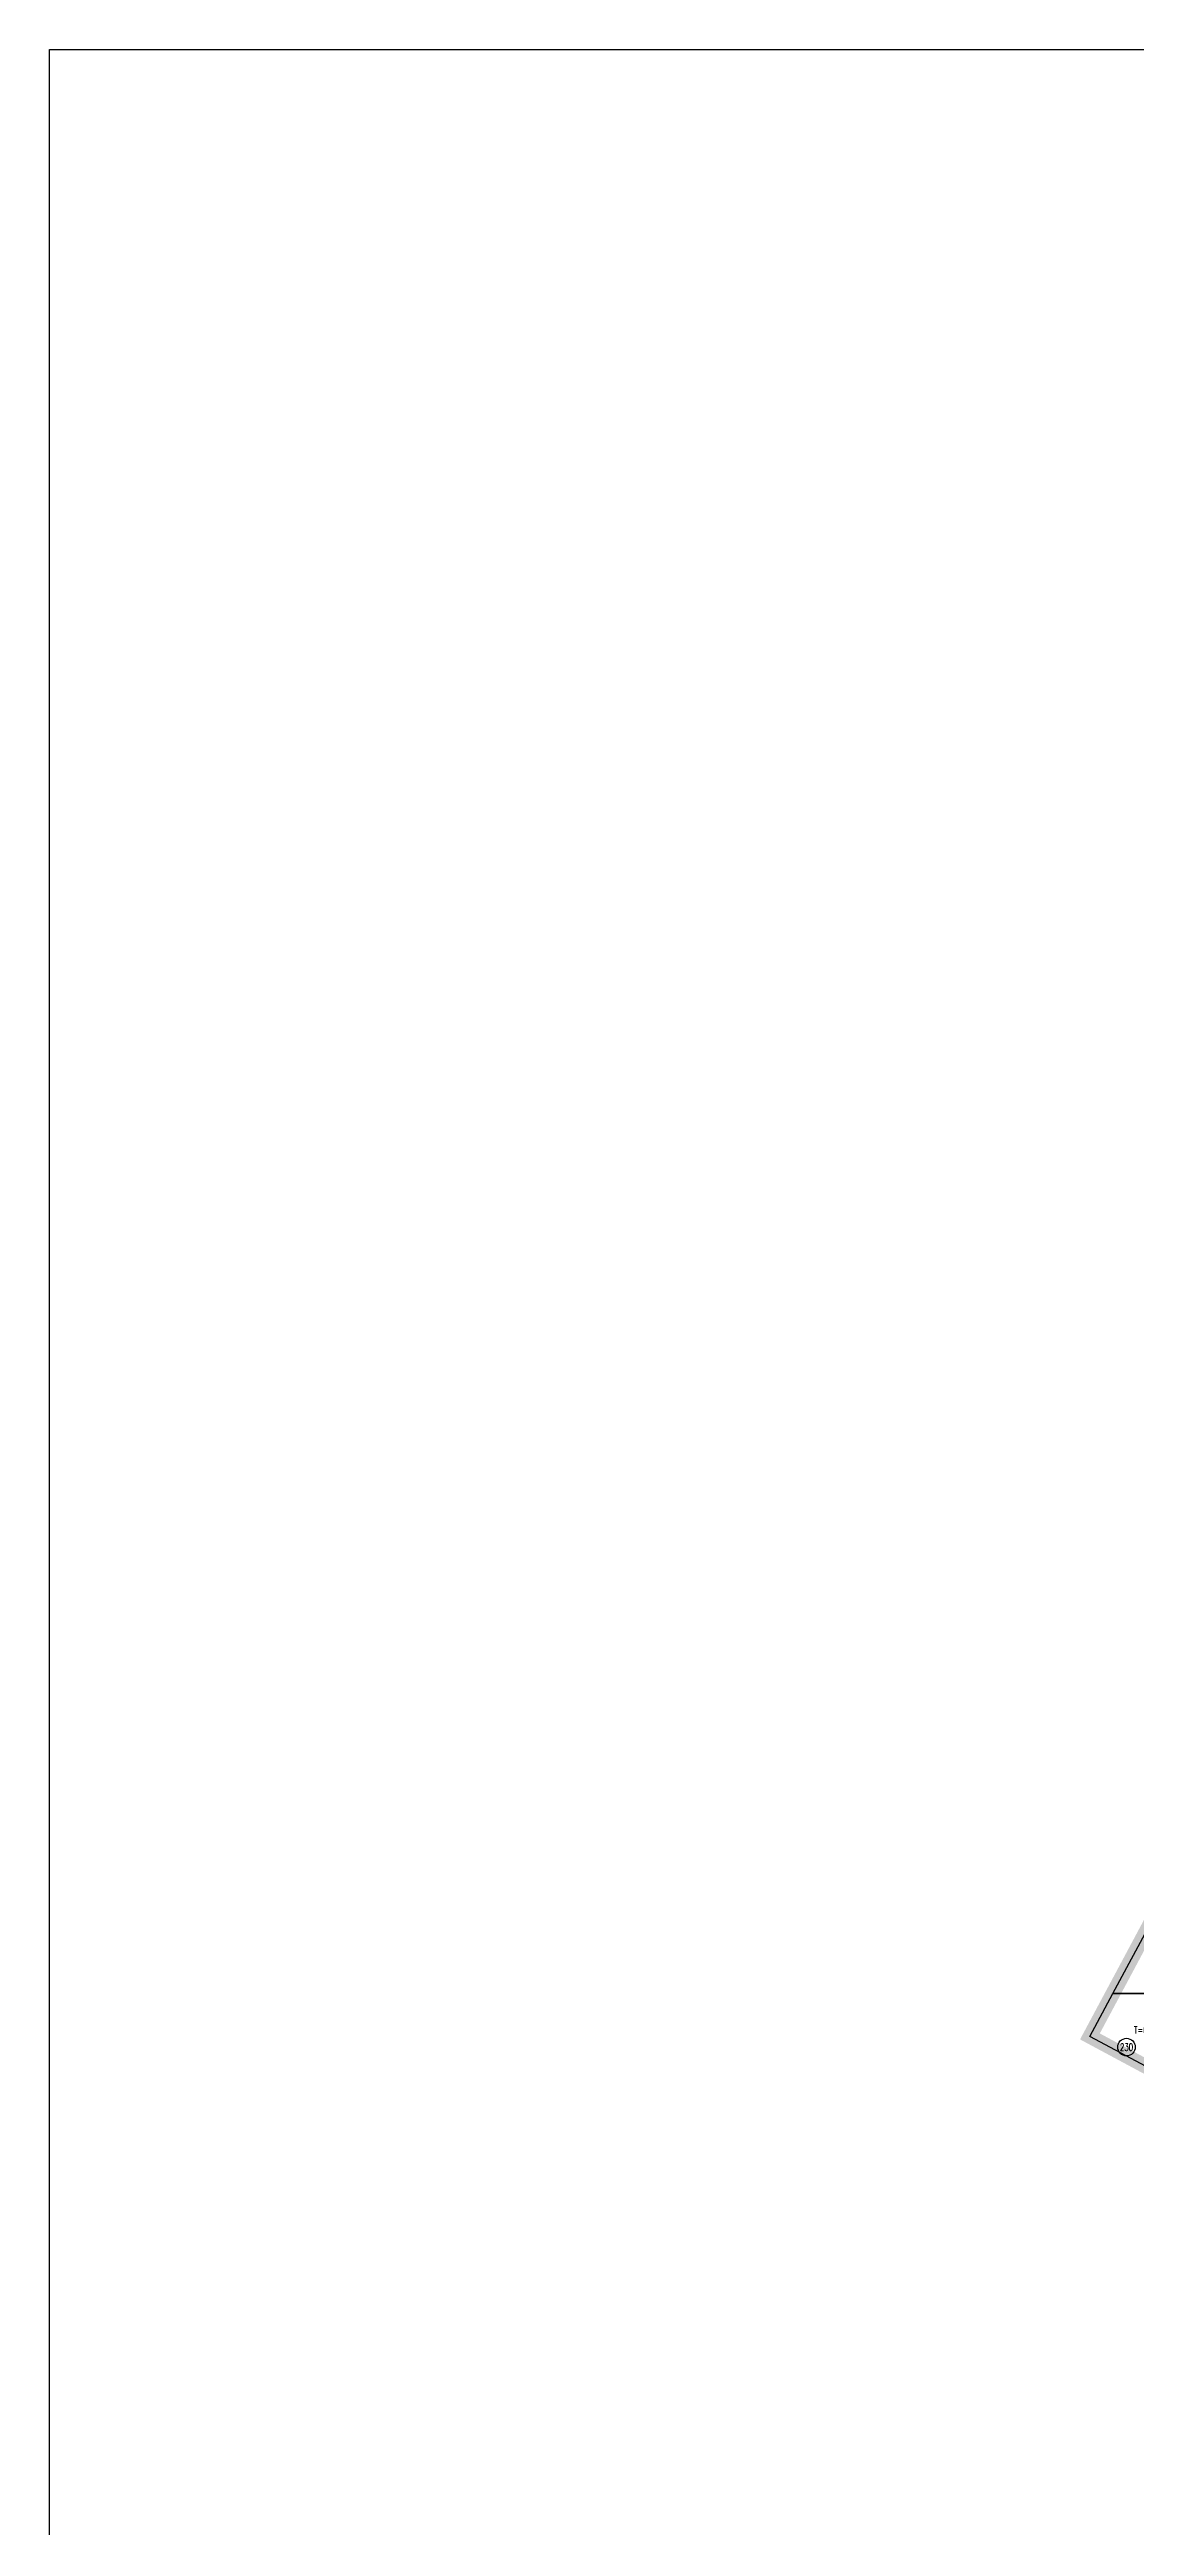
# Model space of a CAD drawing. Extents: x 4283 to 40403, y 1134 to 1764.
# Drawn here: x 27883.5 to 27927.2, y 1572.7 to 1672.4 of the extents above; entities that cross this region are included whole.
import ezdxf
from ezdxf.enums import TextEntityAlignment as Align

# ---------------------------------------------------------------- set-up
doc = ezdxf.new("R2010")
doc.units = 0
for name, color, linetype in [('tdz_1-5方格网', 2, 'Continuous'), ('tdz_1-5方格网计算', 7, 'Continuous'), ('tdz_土方计算图', 7, 'Continuous'), ('tdz_格田', 6, 'Continuous')]:
    doc.layers.add(name, color=color, linetype=linetype)
doc.styles.add('GLandNum', font='txt_____.ttf', dxfattribs={"width": 0.7, "height": 0.5})

msp = doc.modelspace()

# ---------------------------------------------------------------- linework, layer by layer
at = {"layer": 'tdz_1-5方格网', "linetype": 'Continuous'}
for points in [[(27927.819, 1597.103, 2009.057), (27928.262, 1597.103, 2009.116), (27928.262, 1594.162, 2009.412), (27926.245, 1594.162, 2009.281)], [(27926.245, 1594.162, 2009.281), (27928.262, 1594.162, 2009.412), (27928.262, 1591.221, 2009.161), (27927.58, 1591.221, 2009.195), (27925.321, 1592.434, 2009.412)]]:
    msp.add_polyline3d(points, close=True, dxfattribs=at)
at = {"layer": 'tdz_1-5方格网计算', "color": 7}
msp.add_circle((27926.792, 1592.005), 0.353, dxfattribs=at)
at = {"layer": 'tdz_土方计算图', "linetype": 'Continuous'}
for points in [[(27883.46, 1672.357), (28013.46, 1672.357)], [(27883.46, 1512.357), (27883.46, 1512.357), (27883.46, 1672.357), (27883.46, 1672.357)]]:
    msp.add_lwpolyline(points, dxfattribs=at)
at = {"layer": 'tdz_格田', "linetype": 'Continuous', "const_width": 0.588}
msp.add_lwpolyline([(27960.434, 1573.574), (27925.321, 1592.434), (27967.424, 1671.14), (27971.599, 1669.409), (27969.568, 1635.888), (27961.048, 1606.084), (27960.434, 1573.574)], close=True, dxfattribs=at)

# ---------------------------------------------------------------- texts
at = {"layer": 'tdz_1-5方格网计算', "color": 2, "style": 'GLandNum', "width": 0.7}
msp.add_text('T=62.2', height=0.2941, dxfattribs=at).set_placement((27927.588, 1592.692), align=Align.MIDDLE_CENTER)
at = {"layer": 'tdz_1-5方格网计算', "color": 7, "style": 'GLandNum', "width": 0.7}
msp.add_text('230', height=0.2941, dxfattribs=at).set_placement((27926.792, 1592.005), align=Align.MIDDLE_CENTER)

doc.saveas('drawing.dxf')
